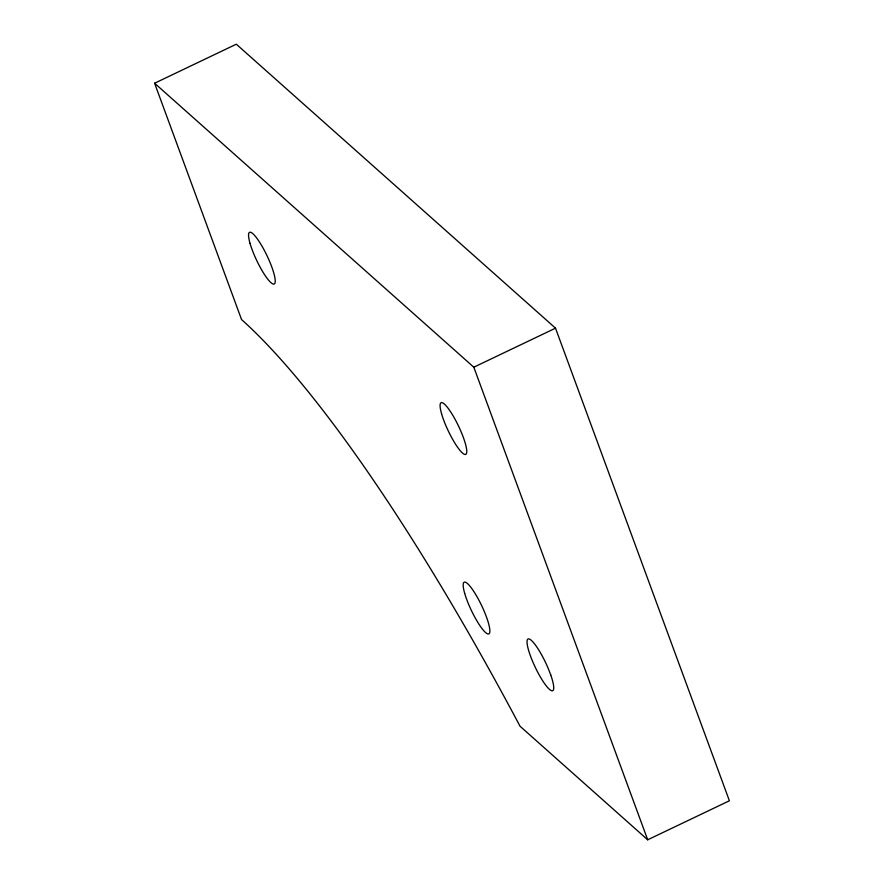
<?xml version="1.0" encoding="UTF-8"?>
<svg xmlns="http://www.w3.org/2000/svg" width="884" height="884" viewBox="0 0 884 884"><rect width="100%" height="100%" fill="white"/><g stroke="black" fill="none" stroke-linecap="round" stroke-linejoin="round"><path stroke-width="1.33" d="M154.601 83.229L236.304 44.2L555.517 328.174L729.399 800.771L647.696 839.8L520.013 726.206A701.708 139.064 64.5 0 0 241.542 319.533L154.601 83.229L473.813 367.203L647.696 839.8M473.813 367.203L555.517 328.174M550.732 674.912L548.191 668.381A28.642 5.68 64.5 0 0 527.251 640.06A28.642 5.68 64.5 0 0 543.671 682.293A28.642 5.68 64.5 0 0 550.732 674.912M441.558 413.734A28.642 5.68 64.5 0 0 464.686 454.42A28.642 5.68 64.5 0 0 454.089 417.524A28.642 5.68 64.5 0 0 441.558 413.734M250.028 243.354A28.642 5.68 64.5 0 0 273.156 284.04A28.642 5.68 64.5 0 0 262.559 247.133A28.642 5.68 64.5 0 0 250.028 243.354M464.652 593.241A28.642 5.68 64.5 0 0 487.78 633.927A28.642 5.68 64.5 0 0 477.183 597.02A28.642 5.68 64.5 0 0 464.652 593.241"/></g></svg>
